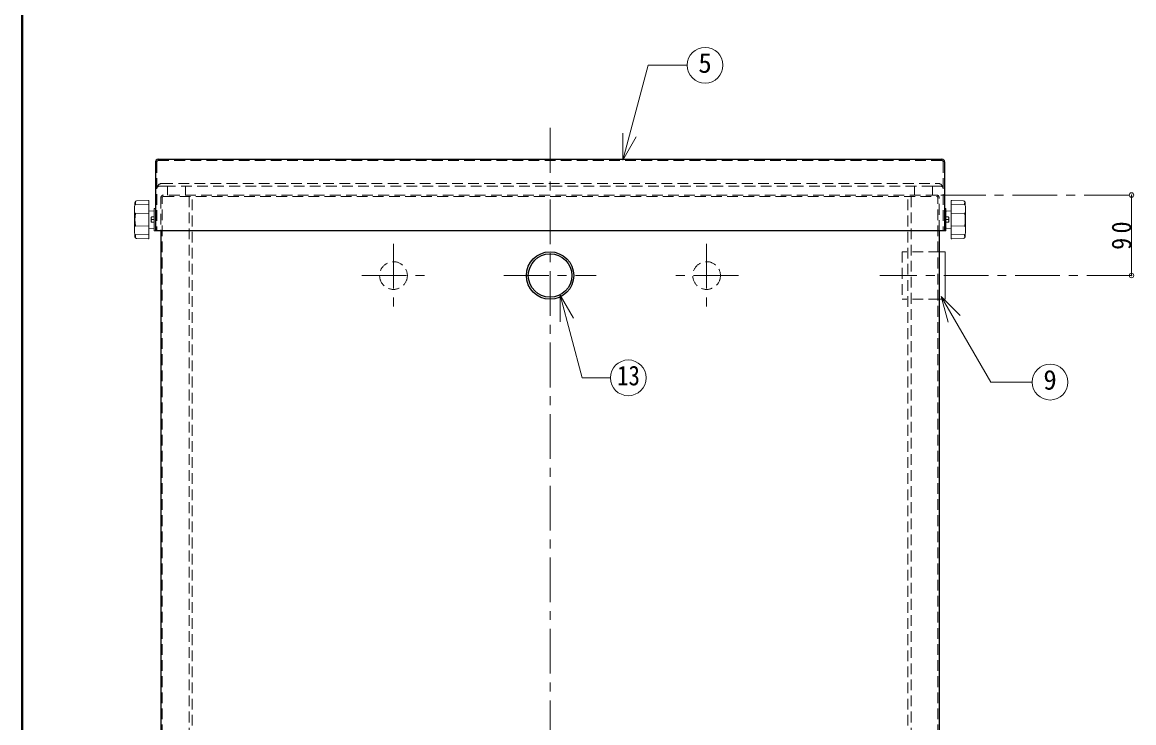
# Model space of a CAD drawing. Units: millimetres at full size, sheet at 1:10; details may follow other scales. Extents: x -2123 to 1927, y -1358 to 1452.
# Drawn here: x -2123 to -880, y -575 to 208 of the extents above; entities that cross this region are included whole.
import ezdxf
from ezdxf.enums import TextEntityAlignment as Align

# ---------------------------------------------------------------- set-up
doc = ezdxf.new("R2010")
doc.units = ezdxf.units.MM
doc.header["$LTSCALE"] = 10
doc.header["$PDMODE"] = 32
doc.header["$PDSIZE"] = 5
doc.linetypes.add('CHAIN1', pattern=[8, 5, -1, 1, -1])
doc.linetypes.add('DASHED1', pattern=[1.8, 1.2, -0.6])
doc.layers.add('0-0', color=7, linetype='Continuous', lineweight=18)
doc.styles.add('ＭＳ ゴシック', font='')
doc.styles.get('ＭＳ ゴシック').set_extended_font_data('MS Gothic')

msp = doc.modelspace()

# ---------------------------------------------------------------- linework, layer by layer
at = {"layer": '0-0', "color": 1, "lineweight": 40}
msp.add_line((-2122.8, -1358.09), (-2122.8, 1451.91), dxfattribs=at)
at = {"layer": '0-0', "color": 4, "linetype": 'CHAIN1', "lineweight": 9}
for p, q in [((-1532.8, 89.91), (-1532.8, -923.09)), ((-1095.8, 14.91), (-882.8, 14.91)), ((-1707.8, -39.59), (-1707.8, -110.59)), ((-1357.8, -39.59), (-1357.8, -110.59)), ((-1743.3, -75.09), (-1672.3, -75.09)), ((-1584.3, -75.09), (-1481.3, -75.09)), ((-1322.3, -75.09), (-1393.3, -75.09)), ((-882.8, -75.09), (-1164.3, -75.09))]:
    msp.add_line(p, q, dxfattribs=at)
at = {"layer": '0-0'}
for p, q in [((-1451.59, 54), (-1451.59, 84)), ((-1451.59, 54), (-1436.59, 79.98)), ((-1997.29, -0.82), (-1996.9, 6.56)), ((-1981.3, 4.35), (-1995.85, 3.86)), ((-1981.82, 8.88), (-1994.97, 8.45)), ((-1981.3, -33.55), (-1981.3, 8.38)), ((-1084.3, -33.55), (-1084.3, 8.38)), ((-1084.3, 4.35), (-1069.75, 3.86)), ((-1083.79, 8.88), (-1070.64, 8.45)), ((-1068.32, -0.82), (-1068.7, 6.56)), ((-1997.3, -23.82), (-1997.3, -1.35)), ((-1981.3, -5.73), (-1995.85, -5.25)), ((-1975.76, -3.05), (-1981.3, -2.59)), ((-1978.55, -10.24), (-1978.55, -14.94)), ((-1977.93, -9.59), (-1975.3, -9.59)), ((-1975.3, -0.09), (-1973.8, -0.09)), ((-1090.3, -0.09), (-1091.8, -0.09)), ((-1087.68, -9.59), (-1090.3, -9.59)), ((-1089.84, -3.05), (-1084.3, -2.59)), ((-1087.05, -10.24), (-1087.05, -14.94)), ((-1084.3, -5.73), (-1069.75, -5.25)), ((-1068.3, -23.82), (-1068.3, -1.35)), ((-1997.29, -24.35), (-1996.9, -31.73)), ((-1981.3, -19.44), (-1995.85, -19.93)), ((-1975.76, -22.12), (-1981.3, -22.59)), ((-1977.93, -12.59), (-1975.3, -12.59)), ((-1977.93, -15.59), (-1975.3, -15.59)), ((-1087.68, -12.59), (-1090.3, -12.59)), ((-1087.68, -15.59), (-1090.3, -15.59)), ((-1089.84, -22.12), (-1084.3, -22.59)), ((-1084.3, -19.44), (-1069.75, -19.93)), ((-1068.32, -24.35), (-1068.7, -31.73)), ((-1981.3, -29.52), (-1995.85, -29.04)), ((-1981.82, -34.05), (-1994.97, -33.63)), ((-1084.3, -29.52), (-1069.75, -29.04)), ((-1083.79, -34.05), (-1070.64, -33.63)), ((-1091.3, -48.59), (-1097.8, -48.59)), ((-1091.3, -48.59), (-1091.3, -101.59)), ((-1521.6, -96.9), (-1506.6, -122.88)), ((-1521.6, -96.9), (-1521.6, -126.9)), ((-1521.6, -96.9), (-1496.8, -189.43)), ((-1095.46, -98.37), (-1074.25, -119.58)), ((-1095.46, -98.37), (-1087.7, -127.34)), ((-1095.46, -98.37), (-1040.11, -194.23)), ((-1091.3, -101.59), (-1097.8, -101.59)), ((-1465.31, -189.43), (-1496.8, -189.43)), ((-1040.11, -194.23), (-993.86, -194.23))]:
    msp.add_line(p, q, dxfattribs=at)
at = {"layer": '0-0', "color": 5, "lineweight": 25}
for p, q in [((-1973.8, 51.91), (-1973.8, -25.09)), ((-1970.8, 54.91), (-1094.8, 54.91)), ((-1091.8, 51.91), (-1091.8, -25.09)), ((-1091.8, -25.09), (-1973.8, -25.09)), ((-1967.8, -25.09), (-1967.8, -859.09)), ((-1097.8, -25.09), (-1097.8, -859.09))]:
    msp.add_line(p, q, dxfattribs=at)
at = {"layer": '0-0', "linetype": 'DASHED1'}
for p, q in [((-1972.3, 51.91), (-1972.3, -25.09)), ((-1970.8, 53.41), (-1094.8, 53.41)), ((-1093.3, 51.91), (-1093.3, -25.09)), ((-1969.3, 24.91), (-1960.3, 24.91)), ((-1966.3, 27.91), (-1099.3, 27.91)), ((-1096.3, 24.91), (-1105.3, 24.91)), ((-1100.8, 14.91), (-1964.8, 14.91)), ((-1964.8, 13.41), (-1100.8, 13.41)), ((-1936.3, 13.41), (-1936.3, -832.09)), ((-1932.8, -830.09), (-1932.8, 14.91)), ((-1129.3, 13.41), (-1129.3, -832.09)), ((-1967.8, 11.91), (-1967.8, -25.09)), ((-1966.3, -859.09), (-1966.3, 11.91)), ((-1099.3, -859.09), (-1099.3, 11.91)), ((-1097.8, -25.09), (-1097.8, 11.91))]:
    msp.add_line(p, q, dxfattribs=at)
at = {"layer": '0-0', "color": 4, "linetype": 'DASHED1', "lineweight": 9}
for p, q in [((-1960.3, 14.91), (-1960.3, 24.91)), ((-1105.3, 24.91), (-1960.3, 24.91)), ((-1940.3, 14.91), (-1940.3, 24.91)), ((-1125.3, 14.91), (-1125.3, 24.91)), ((-1105.3, 14.91), (-1105.3, 24.91)), ((-1097.8, -101.59), (-1139.3, -101.59))]:
    msp.add_line(p, q, dxfattribs=at)
at = {"layer": '0-0', "color": 4, "lineweight": 9}
msp.add_line((-882.8, 14.91), (-882.8, -75.09), dxfattribs=at)
at = {"layer": '0-0'}
for points in [[(-1451.59, 54), (-1423.19, 159.98), (-1379.5, 159.98)], [(-1975.3, -0.09), (-1975.3, -25.09), (-1973.8, -25.09)], [(-1090.3, -0.09), (-1090.3, -25.09), (-1091.8, -25.09)]]:
    msp.add_lwpolyline(points, dxfattribs=at)
at = {"layer": '0-0', "linetype": 'DASHED1'}
msp.add_lwpolyline([(-1932.8, -830.09), (-1132.8, -830.09), (-1132.8, 14.91)], dxfattribs=at)
at = {"layer": '0-0', "color": 4, "linetype": 'DASHED1', "lineweight": 9}
msp.add_lwpolyline([(-1097.8, -48.59), (-1139.3, -48.59), (-1139.3, -101.59)], dxfattribs=at)
at = {"layer": '0-0'}
for centre in [(-1359.5, 159.98), (-1445.31, -189.43), (-973.86, -194.23)]:
    msp.add_circle(centre, 20, dxfattribs=at)
at = {"layer": '0-0', "color": 5, "lineweight": 25}
for radius in [26.5, 24.3]:
    msp.add_circle((-1532.8, -75.09), radius, dxfattribs=at)
at = {"layer": '0-0', "color": 4, "linetype": 'DASHED1', "lineweight": 9}
for centre in [(-1707.8, -75.09), (-1357.8, -75.09)]:
    msp.add_circle(centre, 15.5, dxfattribs=at)
at = {"layer": '0-0', "color": 5, "lineweight": 25}
for centre, start, end in [((-1970.8, 51.91), 90, 180), ((-1094.8, 51.91), 0, 90)]:
    msp.add_arc(centre, 3, start, end, dxfattribs=at)
at = {"layer": '0-0', "linetype": 'DASHED1'}
for centre, radius, start, end in [((-1970.8, 51.91), 1.5, 90, 180), ((-1094.8, 51.91), 1.5, 0, 90), ((-1966.3, 21.91), 6, 90, 180), ((-1969.3, 21.91), 3, 90, 180), ((-1099.3, 21.91), 6, 0, 90), ((-1096.3, 21.91), 3, 0, 90), ((-1964.8, 11.91), 3, 90, 180), ((-1964.8, 11.91), 1.5, 90, 180), ((-1100.8, 11.91), 3, 0, 90), ((-1100.8, 11.91), 1.5, 0, 90)]:
    msp.add_arc(centre, radius, start, end, dxfattribs=at)
at = {"layer": '0-0'}
for centre, radius, start, end in [((-1994.9, 6.45), 2, 91.84585, 176.98087), ((-1994.23, 6.92), 2.07, 141.26695, 176.97243), ((-1986.34, 6.84), 9.96, 178.90936, 197.37998), ((-1981.8, 8.38), 0.5, 0, 91.84585), ((-1083.8, 8.38), 0.5, 88.15415, 180), ((-1070.7, 6.45), 2, 3.01913, 88.15415), ((-1079.26, 6.84), 9.96, 342.62002, 1.09064), ((-1071.37, 6.92), 2.07, 3.02757, 38.73305), ((-1987.3, -1.35), 10, 176.98087, 180), ((-1942.46, -12.59), 54.34, 172.70127, 187.29873), ((-1995.87, -5.75), 0.5, 88.09085, 172.70127), ((-1976.45, -11.09), 2.11, 134.62454, 225.37546), ((-1976.98, -11.12), 1.79, 121.62812, 150.75937), ((-1975.8, -3.55), 0.5, 0, 85.23636), ((-1089.8, -3.55), 0.5, 94.76364, 180), ((-1088.62, -11.12), 1.79, 29.24063, 58.37188), ((-1089.16, -11.09), 2.11, 314.62454, 45.37546), ((-1069.74, -5.75), 0.5, 7.29873, 91.90915), ((-1123.14, -12.59), 54.34, 352.70127, 7.29873), ((-1078.3, -1.35), 10, 0, 3.01913), ((-1987.3, -23.82), 10, 180, 183.01913), ((-1995.87, -19.43), 0.5, 187.29873, 271.90915), ((-1976.45, -14.09), 2.11, 134.62454, 225.37546), ((-1976.98, -14.06), 1.79, 209.24063, 238.37188), ((-1975.8, -21.63), 0.5, 274.76364, 0), ((-1089.8, -21.63), 0.5, 180, 265.23636), ((-1089.16, -14.09), 2.11, 314.62454, 45.37546), ((-1088.62, -14.06), 1.79, 301.62812, 330.75937), ((-1069.74, -19.43), 0.5, 268.09085, 352.70127), ((-1078.3, -23.82), 10, 356.98087, 0), ((-1994.9, -31.63), 2, 183.01913, 268.15415), ((-1986.34, -32.01), 9.96, 162.62002, 181.09064), ((-1994.23, -32.09), 2.07, 183.02757, 218.73305), ((-1981.8, -33.55), 0.5, 268.15415, 0), ((-1083.8, -33.55), 0.5, 180, 271.84585), ((-1070.7, -31.63), 2, 271.84585, 356.98087), ((-1079.26, -32.01), 9.96, 358.90936, 17.37998), ((-1071.37, -32.09), 2.07, 321.26695, 356.97243)]:
    msp.add_arc(centre, radius, start, end, dxfattribs=at)
at = {"layer": '0-0', "color": 4}
for p in [(-882.8, 14.91), (-882.8, -75.09)]:
    msp.add_point(p, dxfattribs=at)

# ---------------------------------------------------------------- texts
at = {"layer": '0-0', "style": 'ＭＳ ゴシック'}
for s, p in [('5', (-1367, 144.98)), ('9', (-981.36, -209.23))]:
    msp.add_text(s, height=21.99, dxfattribs=at).set_placement(p, align=Align.BOTTOM_LEFT)
at = {"layer": '0-0', "style": 'ＭＳ ゴシック', "width": 0.85}
msp.add_text('13', height=21.99, dxfattribs=at).set_placement((-1457.81, -204.43), align=Align.BOTTOM_LEFT)
at = {"layer": '0-0', "insert": (-882.8, -46.34), "char_height": 21.99, "attachment_point": 7, "rotation": 90, "style": 'ＭＳ ゴシック'}
msp.add_mtext('\\T1.36;\\W0.9;90', dxfattribs=at)

doc.saveas('drawing.dxf')
